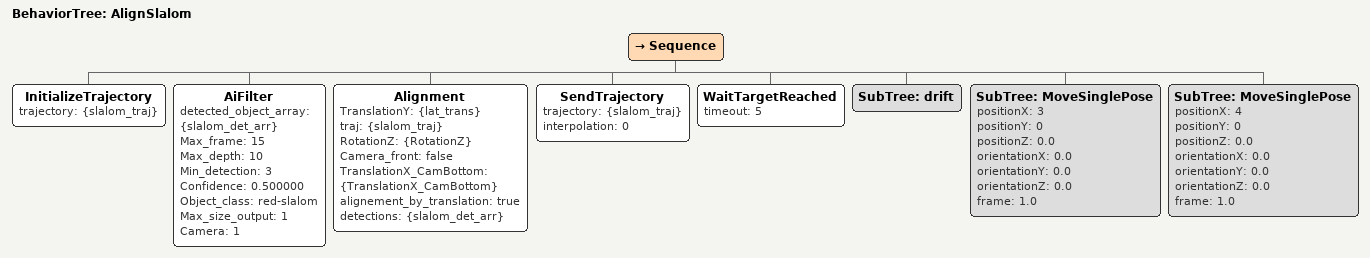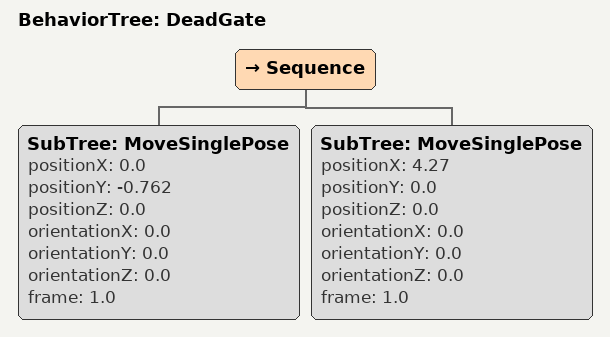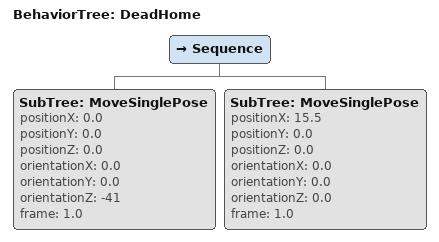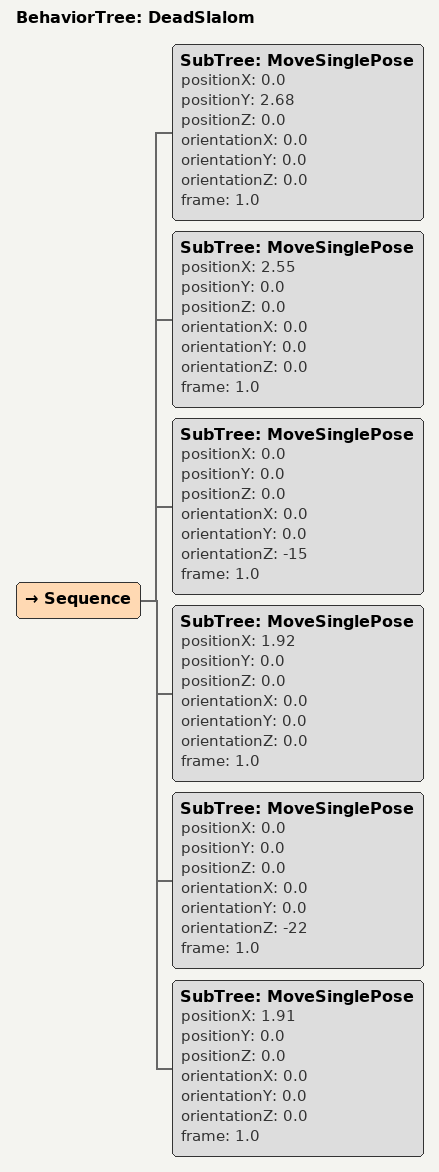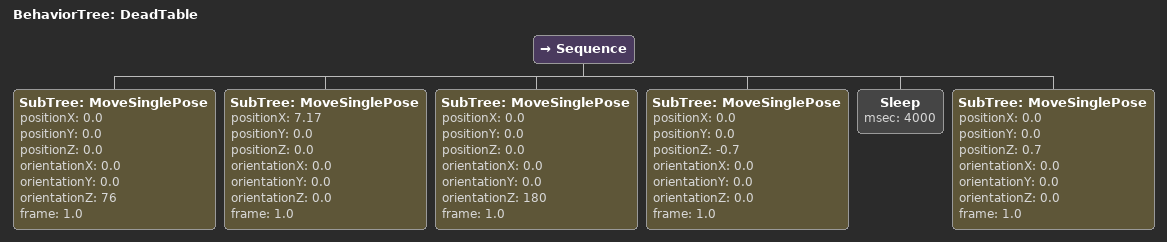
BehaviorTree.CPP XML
<BehaviorTree ID="AlignSlalom">
  <Sequence>
    <InitializeTrajectory trajectory="{slalom_traj}"/>
    <AiFilter detected_object_array="{slalom_det_arr}" Max_frame="15" Max_depth="10" Min_detection="3" Confidence="0.500000" Object_class="red-slalom" Max_size_output="1" Camera="1"/>
    <Alignment TranslationY="{lat_trans}" traj="{slalom_traj}" RotationZ="{RotationZ}" Camera_front="false" TranslationX_CamBottom="{TranslationX_CamBottom}" alignement_by_translation="true" detections="{slalom_det_arr}"/>
    <SendTrajectory trajectory="{slalom_traj}" interpolation="0"/>
    <WaitTargetReached timeout="5"/>
    <SubTree ID="drift"/>
    <SubTree ID="MoveSinglePose" positionX="3" positionY="0" positionZ="0.0" orientationX="0.0" orientationY="0.0" orientationZ="0.0" frame="1.0"/>
    <SubTree ID="MoveSinglePose" positionX="4" positionY="0" positionZ="0.0" orientationX="0.0" orientationY="0.0" orientationZ="0.0" frame="1.0"/>
  </Sequence>
</BehaviorTree>

<BehaviorTree ID="DeadGate">
  <Sequence>
    <SubTree ID="MoveSinglePose" positionX="0.0" positionY="-0.762" positionZ="0.0" orientationX="0.0" orientationY="0.0" orientationZ="0.0" frame="1.0"/>
    <SubTree ID="MoveSinglePose" positionX="4.27" positionY="0.0" positionZ="0.0" orientationX="0.0" orientationY="0.0" orientationZ="0.0" frame="1.0"/>
  </Sequence>
</BehaviorTree>

<BehaviorTree ID="DeadHome">
  <Sequence>
    <SubTree ID="MoveSinglePose" positionX="0.0" positionY="0.0" positionZ="0.0" orientationX="0.0" orientationY="0.0" orientationZ="-41" frame="1.0"/>
    <SubTree ID="MoveSinglePose" positionX="15.5" positionY="0.0" positionZ="0.0" orientationX="0.0" orientationY="0.0" orientationZ="0.0" frame="1.0"/>
  </Sequence>
</BehaviorTree>

<BehaviorTree ID="DeadSlalom">
  <Sequence>
    <SubTree ID="MoveSinglePose" positionX="0.0" positionY="2.68" positionZ="0.0" orientationX="0.0" orientationY="0.0" orientationZ="0.0" frame="1.0"/>
    <SubTree ID="MoveSinglePose" positionX="2.55" positionY="0.0" positionZ="0.0" orientationX="0.0" orientationY="0.0" orientationZ="0.0" frame="1.0"/>
    <SubTree ID="MoveSinglePose" positionX="0.0" positionY="0.0" positionZ="0.0" orientationX="0.0" orientationY="0.0" orientationZ="-15" frame="1.0"/>
    <SubTree ID="MoveSinglePose" positionX="1.92" positionY="0.0" positionZ="0.0" orientationX="0.0" orientationY="0.0" orientationZ="0.0" frame="1.0"/>
    <SubTree ID="MoveSinglePose" positionX="0.0" positionY="0.0" positionZ="0.0" orientationX="0.0" orientationY="0.0" orientationZ="-22" frame="1.0"/>
    <SubTree ID="MoveSinglePose" positionX="1.91" positionY="0.0" positionZ="0.0" orientationX="0.0" orientationY="0.0" orientationZ="0.0" frame="1.0"/>
  </Sequence>
</BehaviorTree>

<BehaviorTree ID="DeadTable">
  <Sequence>
    <SubTree ID="MoveSinglePose" positionX="0.0" positionY="0.0" positionZ="0.0" orientationX="0.0" orientationY="0.0" orientationZ="76" frame="1.0"/>
    <SubTree ID="MoveSinglePose" positionX="7.17" positionY="0.0" positionZ="0.0" orientationX="0.0" orientationY="0.0" orientationZ="0.0" frame="1.0"/>
    <SubTree ID="MoveSinglePose" positionX="0.0" positionY="0.0" positionZ="0.0" orientationX="0.0" orientationY="0.0" orientationZ="180" frame="1.0"/>
    <SubTree ID="MoveSinglePose" positionX="0.0" positionY="0.0" positionZ="-0.7" orientationX="0.0" orientationY="0.0" orientationZ="0.0" frame="1.0"/>
    <Sleep msec="4000"/>
    <SubTree ID="MoveSinglePose" positionX="0.0" positionY="0.0" positionZ="0.7" orientationX="0.0" orientationY="0.0" orientationZ="0.0" frame="1.0"/>
  </Sequence>
</BehaviorTree>
